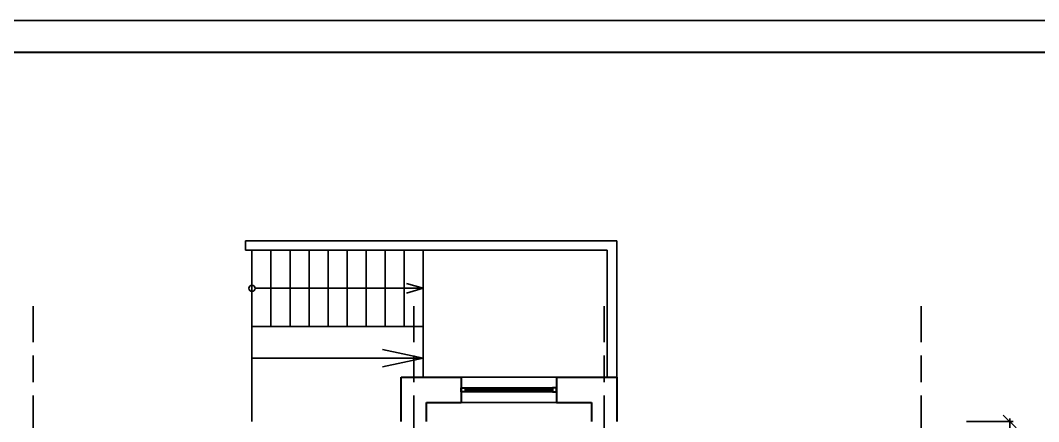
# Model space of a CAD drawing. Header units: inches. Extents: x 2870606 to 3671143, y -733551 to -473558.
# Drawn here: x 3153007 to 3169057, y -498223 to -491903 of the extents above; entities that cross this region are included whole.
import ezdxf

# ---------------------------------------------------------------- set-up
doc = ezdxf.new("R2010")
doc.units = ezdxf.units.IN
doc.header["$MEASUREMENT"] = 0
doc.linetypes.add('ACAD_ISO08W100', pattern=[36, 24, -3, 6, -3])
doc.layers.add('A_Windows', color=160, linetype='Continuous')
doc.styles.add('J~stule', font='dutch.ttf')
doc.dimstyles.new('J~style', dxfattribs={"dimscale": 100, "dimtxt": 2.5, "dimasz": 2, "dimexe": 0.55, "dimexo": 0.725, "dimtad": 1, "dimdec": 0, "dimdsep": 46, "dimtxsty": 'J~stule', "dimblk": 'OBLIQUE', "dimcen": 2, "dimdle": 0.5, "dimadec": 0, "dimazin": 0, "dimtfac": 1, "dimtdec": 0, "dimtmove": 0, "dimatfit": 3, "dimfxl": 1, "dimarcsym": 0})

# ---------------------------------------------------------------- blocks, each defined once
blk = doc.blocks.new('_Oblique')
at = {"color": 0, "linetype": 'ByBlock', "lineweight": -2}
blk.add_line((-0.5, -0.5), (0.5, 0.5), dxfattribs=at)
blk = doc.blocks.new('*D307')
at = {"color": 0, "lineweight": -2, "transparency": 16777216}
for p, q in [((3168600, -500273), (3168600, -498173)), ((3167920, -498223), (3168655, -498223)), ((3167920, -500223), (3168655, -500223))]:
    blk.add_line(p, q, dxfattribs=at)
at = {"layer": 'Defpoints', "color": 0, "lineweight": 35, "transparency": 16777216}
for p in [(3167847, -498223), (3168600, -498223), (3167847, -500223)]:
    blk.add_point(p, dxfattribs=at)
at = {"color": 0, "lineweight": -2, "transparency": 16777216, "xscale": 200, "yscale": 200, "zscale": 200}
for p, rotation in [((3168600, -498223), 90), ((3168600, -500223), 270)]:
    blk.add_blockref('_Oblique', p, dxfattribs=dict(at, rotation=rotation))
at = {"color": 0, "transparency": 16777216, "insert": (3168410, -499223), "char_height": 250, "attachment_point": 5, "rotation": 90, "style": 'J~stule'}
blk.add_mtext('2000', dxfattribs=at)
blk = doc.blocks.new('*U65')
at = {"color": 7, "lineweight": 30}
for points in [[(0, 60), (60, 60), (60, 0), (0, 0)], [(1500, 60), (1440, 60), (1440, 0), (1500, 0)]]:
    blk.add_lwpolyline(points, close=True, dxfattribs=at)
at = {"color": 4, "lineweight": 25}
for points in [[(60, 60), (1440, 60), (1440, 0), (60, 0)], [(60, 35), (1440, 35), (1440, 25), (60, 25)]]:
    blk.add_lwpolyline(points, close=True, dxfattribs=at)

msp = doc.modelspace()

# ---------------------------------------------------------------- linework, layer by layer
for p, q in [((3156556.59, -495373.13, 80.78), (3162406.57, -495373.13, 80.78)), ((3156556.59, -495523.13, 80.78), (3156556.59, -495373.13, 80.78)), ((3162406.57, -497523.13, 105.13), (3162406.57, -495373.13, 105.13)), ((3156556.59, -495523.13, 80.78), (3162256.57, -495523.13, 80.78)), ((3156656.59, -496723.13, 105.13), (3156656.59, -495523.13, 80.78)), ((3156956.59, -495523.13, 105.13), (3156956.59, -496723.13, 105.13)), ((3157256.59, -495523.13, 105.13), (3157256.59, -496723.13, 105.13)), ((3157556.59, -495523.13, 105.13), (3157556.59, -496723.13, 105.13)), ((3157856.59, -495523.13, 105.13), (3157856.59, -496723.13, 105.13)), ((3158156.59, -495523.13, 105.13), (3158156.59, -496723.13, 105.13)), ((3158456.59, -495523.13, 105.13), (3158456.59, -496723.13, 105.13)), ((3158756.59, -495523.13, 105.13), (3158756.59, -496723.13, 105.13)), ((3159056.59, -495523.13, 105.13), (3159056.59, -496723.13, 105.13)), ((3159356.59, -496723.13, 105.13), (3159356.59, -495523.13, 80.78)), ((3162256.57, -497523.13, 105.13), (3162256.57, -495523.13, 105.13)), ((3159356.59, -496123.13, 105.13), (3159092.02, -496048.01, 105.13)), ((3156706.59, -496123.13, 105.13), (3159356.59, -496123.13, 105.13)), ((3159356.59, -496123.13, 105.13), (3159092.02, -496198.25, 105.13)), ((3156656.59, -498223.13, 105.13), (3156656.59, -496723.13, 105.13)), ((3159356.59, -496723.13, 105.13), (3156656.59, -496723.13, 105.13)), ((3159356.59, -497523.13), (3159356.59, -496723.13, 105.13)), ((3159356.59, -497223.13, 92.96), (3156656.59, -497223.13, 92.96)), ((3159356.59, -497223.13, 92.96), (3158714.75, -497088.44, 105.13)), ((3159356.59, -497223.13, 92.96), (3158714.75, -497357.82, 105.13)), ((3161456.57, -497523.13), (3159956.57, -497523.13)), ((3161456.57, -497923.13), (3159956.57, -497923.13))]:
    msp.add_line(p, q)
at = {"color": 252, "linetype": 'ACAD_ISO08W100', "ltscale": 70}
for p, q in [((3153206.57, -524692.02), (3153206.57, -496403.85)), ((3159206.57, -524692.02), (3159206.57, -496403.85)), ((3162206.57, -524692.02), (3162206.57, -496403.85)), ((3167206.57, -524692.02), (3167206.57, -496403.85))]:
    msp.add_line(p, q, dxfattribs=at)
at = {"lineweight": 30}
for p, q in [((3159006.57, -498223.13), (3159006.57, -497523.13)), ((3159006.57, -497523.13), (3159956.57, -497523.13)), ((3159956.57, -497523.13), (3159956.57, -497923.13)), ((3161456.57, -497523.13), (3161456.57, -497923.13)), ((3161456.57, -497523.13), (3162406.57, -497523.13)), ((3162406.57, -497523.13), (3162406.57, -498223.13)), ((3159406.57, -498223.13), (3159406.57, -497923.13)), ((3159406.57, -497923.13), (3159956.57, -497923.13)), ((3161456.57, -497923.13), (3162006.57, -497923.13)), ((3162006.57, -497923.13), (3162006.57, -498223.13))]:
    msp.add_line(p, q, dxfattribs=at)
msp.add_lwpolyline([(3144143.15, -545903.23), (3144143.15, -491903.23), (3219143.15, -491903.23), (3219143.15, -545903.23)], close=True)
msp.add_lwpolyline([(3146143.15, -545403.23), (3146143.15, -492403.23), (3218643.15, -492403.23), (3218643.15, -545403.23)], close=True, dxfattribs=at)
msp.add_circle((3156656.59, -496123.13, 105.13), 50)

# ---------------------------------------------------------------- block references
at = {"layer": 'A_Windows', "color": 5, "lineweight": 30, "rotation": 1.539293651079964e-05}
msp.add_blockref('*U65', (3159956.57, -497753.13), dxfattribs=at)

# ---------------------------------------------------------------- dimensions: what is measured, and where the dimension line sits
dim = msp.add_linear_dim(base=(3168599.64, -498223.13), p1=(3167847.19, -500223.13), p2=(3167847.19, -498223.13), angle=90, dimstyle='J~style', override={"dimdec": 1, "dimtdec": 1})
dim.commit()
dim.dimension.update_dxf_attribs({"geometry": '*D307', "text_midpoint": (3168409.63, -499223.13)})

doc.saveas('drawing.dxf')
